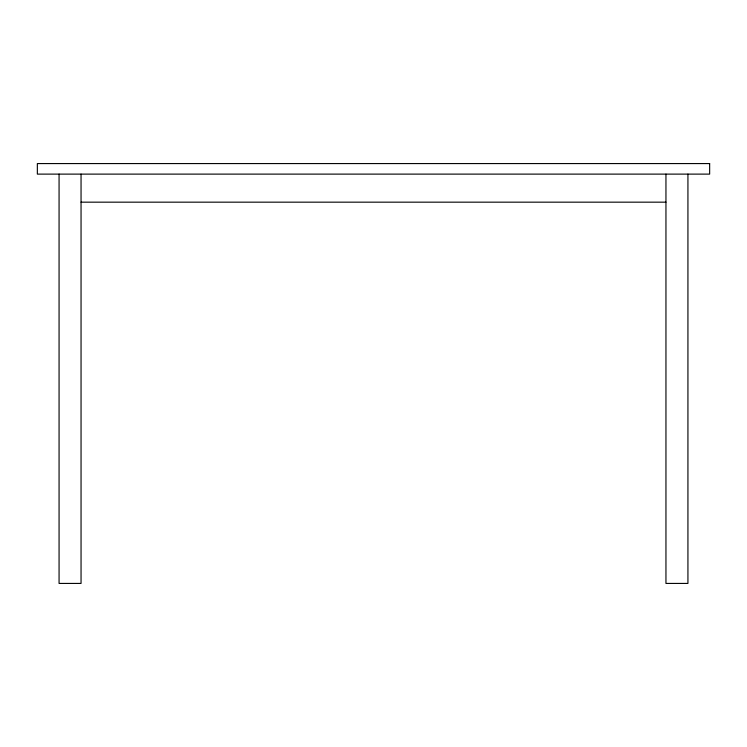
<?xml version="1.0" encoding="UTF-8"?>
<svg xmlns="http://www.w3.org/2000/svg" width="747" height="747" viewBox="0 0 747 747"><rect width="100%" height="100%" fill="white"/><g stroke="black" fill="none" stroke-linecap="round" stroke-linejoin="round"><path stroke-width="1.12" d="M81.049 202.166L665.951 202.166M687.931 174.116L687.931 583.426L665.951 583.426L665.951 174.116M81.049 174.116L81.049 583.426L59.069 583.426L59.069 174.116M709.65 163.574L37.35 163.574L37.35 174.116L709.65 174.116L709.65 163.574"/></g></svg>
